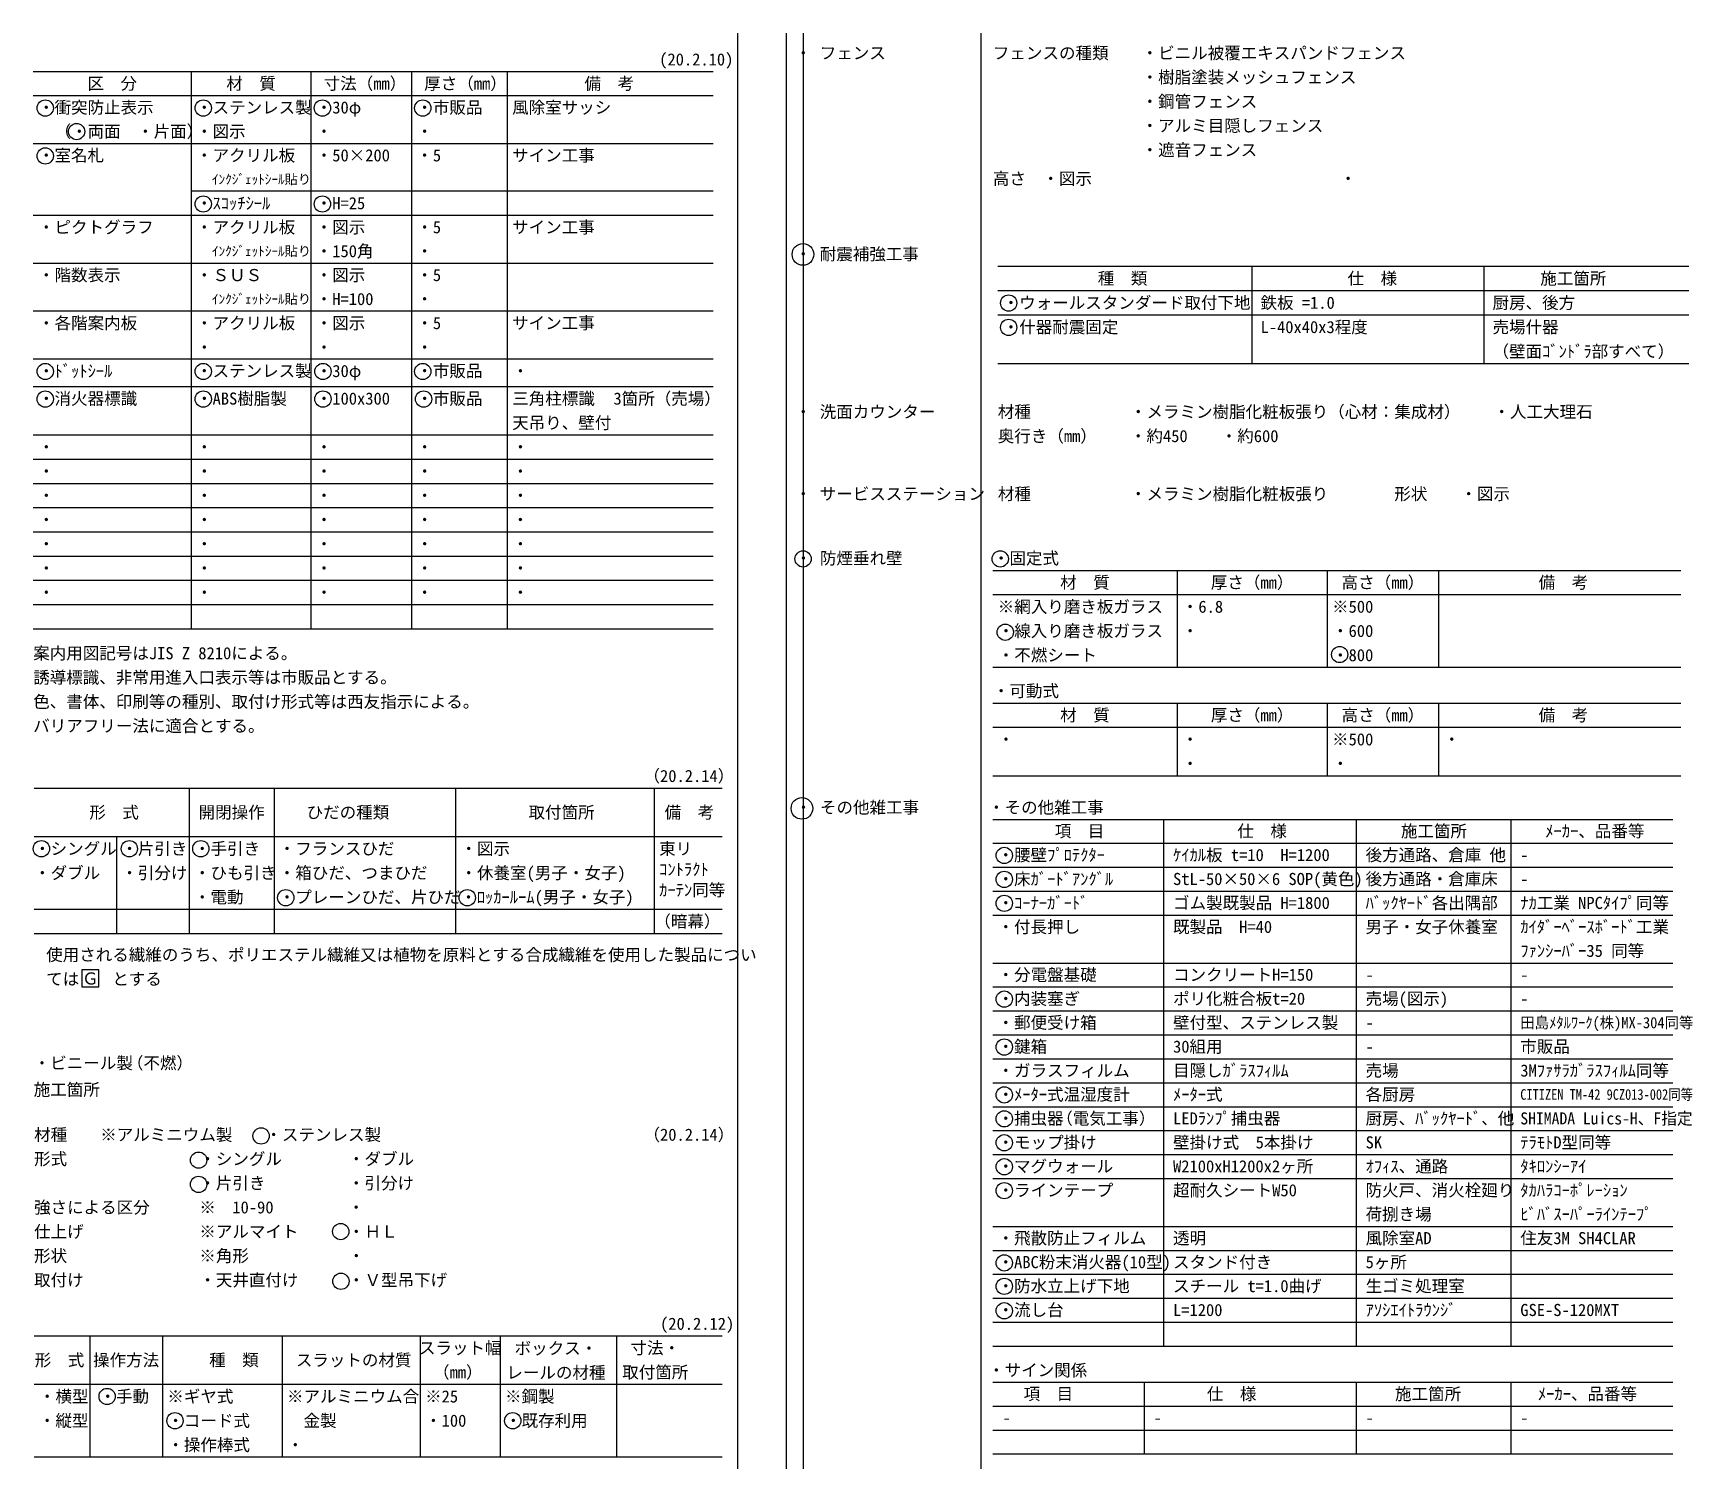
# Model space of a CAD drawing. Header units: millimetres. Extents: x 1 to 4376, y -95 to 584.
# Drawn here: x 3143.5 to 3486, y 289.5 to 584.1 of the extents above; entities that cross this region are included whole.
import ezdxf
from ezdxf.enums import TextEntityAlignment as Align

# ---------------------------------------------------------------- set-up
doc = ezdxf.new("R2010")
doc.units = ezdxf.units.MM
doc.header["$LTSCALE"] = 0.2
doc.layers.get('Defpoints').update_dxf_attribs({"color": 40})
for name, color, linetype in [('中枠', 6, 'Continuous'), ('文字', 7, 'Continuous'), ('文字2', 2, 'Continuous'), ('表', 4, 'Continuous')]:
    doc.layers.add(name, color=color, linetype=linetype)
doc.styles.add('text', font='MS Gothic.ttf')
doc.styles.add('ＭＳ ゴシック', font='MS Gothic.ttf')

# ---------------------------------------------------------------- blocks, each defined once
blk = doc.blocks.new('G')
at = {"color": 0, "linetype": 'ByBlock', "lineweight": -2}
blk.add_lwpolyline([(-1.75, -1.75), (1.75, -1.75), (1.75, 1.75), (-1.75, 1.75)], close=True, dxfattribs=at)
at = {"color": 0, "linetype": 'ByBlock', "lineweight": -2, "style": 'text'}
blk.add_text('Ｇ', height=2.5, dxfattribs=at).set_placement((0, 0), align=Align.MIDDLE)

msp = doc.modelspace()

# ---------------------------------------------------------------- linework, layer by layer
at = {"layer": 'Defpoints', "color": 251}
msp.add_line((3302.39, 584.14), (3302.39, 39.52), dxfattribs=at)
at = {"layer": '中枠'}
for p, q in [((3288.84, 584.14), (3288.84, 39.52)), ((3298.89, 584.14), (3298.89, 39.52)), ((3339.07, 584.14), (3339.07, 39.52))]:
    msp.add_line(p, q, dxfattribs=at)
at = {"layer": '文字2'}
for centre, radius in [((3145.99, 568.69), 1.68), ((3178.6, 568.69), 1.68), ((3203.19, 568.69), 1.68), ((3223.91, 568.69), 1.68), ((3152.46, 563.84), 1.68), ((3145.99, 558.8), 1.68), ((3178.6, 548.89), 1.68), ((3203.19, 548.89), 1.68), ((3302.38, 538.49), 2.24), ((3344.83, 528.44), 1.68), ((3344.83, 523.42), 1.68), ((3145.99, 514.32), 1.68), ((3178.6, 514.32), 1.68), ((3203.31, 514.32), 1.68), ((3223.91, 514.32), 1.68), ((3145.99, 508.63), 1.68), ((3178.6, 508.63), 1.68), ((3203.31, 508.63), 1.68), ((3224.07, 508.63), 1.68), ((3302.4, 475.64), 1.68), ((3343.08, 475.64), 1.68), ((3344.13, 460.51), 1.68), ((3413.14, 455.91), 1.68), ((3302.17, 424.16), 2.24), ((3145.2, 415.83), 1.68), ((3163.35, 415.83), 1.68), ((3178.1, 415.83), 1.68), ((3343.92, 414.44), 1.68), ((3343.92, 409.5), 1.68), ((3195.64, 405.71), 1.68), ((3233.1, 405.71), 1.68), ((3343.92, 404.56), 1.68), ((3343.92, 384.79), 1.68), ((3343.92, 374.9), 1.68), ((3343.92, 365.02), 1.68), ((3343.92, 360.08), 1.68), ((3190.55, 356.55), 1.68), ((3343.92, 355.14), 1.68), ((3177.65, 351.55), 1.68), ((3343.92, 350.18), 1.68), ((3177.65, 346.55), 1.68), ((3343.92, 345.25), 1.68), ((3206.98, 336.82), 1.68), ((3343.92, 330.35), 1.68), ((3207.01, 326.55), 1.68), ((3343.92, 325.51), 1.68), ((3343.92, 320.47), 1.68), ((3158.77, 302.78), 1.68), ((3172.77, 297.78), 1.68), ((3242.48, 297.78), 1.68)]:
    msp.add_circle(centre, radius, dxfattribs=at)
at = {"layer": '表'}
for p, q in [((3143.51, 576.23), (3283.86, 576.23)), ((3143.51, 576.23), (3283.86, 576.23)), ((3176.12, 576.23), (3176.12, 461.23)), ((3200.83, 576.23), (3200.83, 461.23)), ((3221.59, 576.23), (3221.59, 461.23)), ((3241.36, 576.23), (3241.36, 461.23)), ((3143.51, 571.29), (3283.86, 571.29)), ((3143.51, 561.4), (3283.86, 561.4)), ((3283.86, 551.52), (3176.12, 551.52)), ((3143.51, 546.58), (3283.86, 546.58)), ((3143.51, 536.69), (3283.86, 536.69)), ((3342.58, 536.05), (3485.22, 536.05)), ((3395.03, 536.05), (3395.03, 515.96)), ((3442.9, 536.05), (3442.9, 515.96)), ((3342.58, 531.02), (3485.22, 531.02)), ((3143.51, 526.81), (3283.86, 526.81)), ((3342.58, 526), (3395.03, 526)), ((3395.03, 526), (3485.22, 526)), ((3143.51, 516.92), (3283.86, 516.92)), ((3342.58, 515.96), (3485.22, 515.96)), ((3143.51, 511.23), (3283.86, 511.23)), ((3143.51, 501.23), (3283.86, 501.23)), ((3143.51, 496.23), (3283.86, 496.23)), ((3143.51, 491.23), (3283.86, 491.23)), ((3143.51, 486.23), (3283.86, 486.23)), ((3143.51, 481.23), (3283.86, 481.23)), ((3143.51, 476.23), (3283.86, 476.23)), ((3341.57, 473.28), (3483.57, 473.28)), ((3379.57, 473.28), (3379.57, 453.28)), ((3410.57, 473.28), (3410.57, 453.28)), ((3433.57, 473.28), (3433.57, 453.28)), ((3143.51, 471.23), (3283.86, 471.23)), ((3143.51, 466.23), (3283.86, 466.23)), ((3341.57, 468.28), (3483.57, 468.28)), ((3143.51, 461.23), (3283.86, 461.23)), ((3341.57, 453.28), (3483.57, 453.28)), ((3341.57, 445.9), (3483.57, 445.9)), ((3379.57, 445.9), (3379.57, 430.9)), ((3410.57, 445.9), (3410.57, 430.9)), ((3433.57, 445.9), (3433.57, 430.9)), ((3341.57, 440.9), (3483.57, 440.9)), ((3143.69, 428.34), (3285.69, 428.34)), ((3175.69, 428.34), (3175.69, 398.34)), ((3193.23, 428.34), (3193.23, 398.34)), ((3230.69, 428.34), (3230.69, 398.34)), ((3271.69, 428.34), (3271.69, 398.34)), ((3341.57, 430.9), (3483.57, 430.9)), ((3341.57, 421.89), (3481.92, 421.89)), ((3376.77, 421.89), (3376.77, 313.17)), ((3416.52, 421.89), (3416.52, 313.17)), ((3448.44, 421.89), (3448.44, 313.17)), ((3143.69, 418.34), (3285.69, 418.34)), ((3160.69, 418.34), (3160.69, 398.34)), ((3341.57, 416.95), (3481.92, 416.95)), ((3341.57, 412.01), (3481.92, 412.01)), ((3341.57, 407.07), (3481.92, 407.07)), ((3143.69, 403.34), (3285.69, 403.34)), ((3341.57, 402.12), (3481.92, 402.12)), ((3143.69, 398.34), (3285.69, 398.34)), ((3341.57, 392.24), (3481.92, 392.24)), ((3341.57, 387.3), (3481.92, 387.3)), ((3341.57, 382.36), (3481.92, 382.36)), ((3341.57, 377.41), (3481.92, 377.41)), ((3341.57, 372.47), (3481.92, 372.47)), ((3341.57, 367.53), (3481.92, 367.53)), ((3341.57, 362.59), (3481.92, 362.59)), ((3341.57, 357.65), (3481.92, 357.65)), ((3341.57, 352.7), (3481.92, 352.7)), ((3341.57, 347.76), (3481.92, 347.76)), ((3341.57, 337.88), (3481.92, 337.88)), ((3341.57, 332.94), (3481.92, 332.94)), ((3341.57, 327.99), (3481.92, 327.99)), ((3341.57, 323.05), (3481.92, 323.05)), ((3143.69, 315.29), (3285.69, 315.29)), ((3155.19, 315.29), (3155.19, 290.29)), ((3170.19, 315.29), (3170.19, 290.29)), ((3194.89, 315.29), (3194.89, 290.29)), ((3223.39, 315.29), (3223.39, 290.29)), ((3239.89, 315.29), (3239.89, 290.29)), ((3263.89, 315.29), (3263.89, 290.29)), ((3341.57, 318.11), (3481.92, 318.11)), ((3341.57, 313.17), (3481.92, 313.17)), ((3143.69, 305.29), (3285.69, 305.29)), ((3341.57, 305.74), (3481.92, 305.74)), ((3372.77, 305.74), (3372.77, 290.92)), ((3372.77, 305.74), (3372.77, 290.92)), ((3416.52, 305.74), (3416.52, 290.92)), ((3448.44, 305.74), (3448.44, 290.92)), ((3341.57, 300.8), (3481.92, 300.8)), ((3341.57, 295.86), (3481.92, 295.86)), ((3143.69, 290.29), (3285.69, 290.29)), ((3341.57, 290.92), (3481.92, 290.92))]:
    msp.add_line(p, q, dxfattribs=at)

# ---------------------------------------------------------------- block references
at = {"layer": '文字'}
msp.add_blockref('G', (3155.3, 389.05), dxfattribs=at)

# ---------------------------------------------------------------- texts
at = {"layer": '文字', "style": 'ＭＳ ゴシック'}
for s, p in [('(20.2.10)', (3288.01, 578.73)), ('（20.2.14）', (3288.19, 430.84)), ('（20.2.14）', (3288.19, 356.81)), ('(20.2.12)', (3288.19, 317.79))]:
    msp.add_text(s, height=2.5, dxfattribs=at).set_placement(p, align=Align.MIDDLE_RIGHT)
for s, height, p in [('・ フェンス', 2.5, (3300.73, 580.05)), ('フェンスの種類\u3000\u3000・ビニル被覆エキスパンドフェンス', 2.5, (3341.57, 580.05)), ('\u3000\u3000\u3000\u3000\u3000\u3000\u3000\u3000\u3000・樹脂塗装メッシュフェンス', 2.5, (3341.57, 575.05)), ('・衝突防止表示', 2.5, (3144.5, 568.81)), ('・ステンレス製', 2.5, (3177.11, 568.81)), ('・30φ', 2.5, (3201.82, 568.81)), ('・市販品', 2.5, (3222.58, 568.81)), ('風除室サッシ', 2.5, (3242.35, 568.81)), ('\u3000\u3000\u3000\u3000\u3000\u3000\u3000\u3000\u3000・鋼管フェンス', 2.5, (3341.57, 570.05)), ('\u3000（・両面\u3000・片面）', 2.5, (3144.5, 563.87)), ('・図示', 2.5, (3177.11, 563.87)), ('\u3000\u3000\u3000\u3000\u3000\u3000\u3000\u3000\u3000・アルミ目隠しフェンス', 2.5, (3341.57, 565.05)), ('・', 2.5, (3201.82, 563.87)), ('・', 2.5, (3222.58, 563.87)), ('・室名札', 2.5, (3144.5, 558.93)), ('・アクリル板', 2.5, (3177.11, 558.93)), ('・50×200', 2.5, (3201.82, 558.93)), ('・5', 2.5, (3222.58, 558.93)), ('サイン工事', 2.5, (3242.35, 558.93)), ('\u3000\u3000\u3000\u3000\u3000\u3000\u3000\u3000\u3000・遮音フェンス', 2.5, (3341.57, 560.05)), ('ｲﾝｸｼﾞｪｯﾄｼｰﾙ貼り', 2, (3180.4, 553.99)), ('高さ\u3000・図示\u3000\u3000\u3000\u3000\u3000\u3000\u3000\u3000\u3000\u3000\u3000\u3000\u3000\u3000\u3000・', 2.5, (3341.57, 554.13)), ('・ｽｺｯﾁｼｰﾙ', 2.5, (3177.11, 549.05)), ('・H=25', 2.5, (3201.82, 549.05)), ('・ピクトグラフ', 2.5, (3144.5, 544.1)), ('・アクリル板', 2.5, (3177.11, 544.1)), ('・図示', 2.5, (3201.82, 544.1)), ('・5', 2.5, (3222.58, 544.1)), ('サイン工事', 2.5, (3242.35, 544.1)), ('ｲﾝｸｼﾞｪｯﾄｼｰﾙ貼り', 2, (3180.4, 539.16)), ('・150角', 2.5, (3201.82, 539.16)), ('・', 2.5, (3222.58, 539.16)), ('・ 耐震補強工事', 2.5, (3300.72, 538.56)), ('・階数表示', 2.5, (3144.5, 534.22)), ('・ＳＵＳ', 2.5, (3177.11, 534.22)), ('・図示', 2.5, (3201.82, 534.22)), ('・5', 2.5, (3222.58, 534.22)), ('ｲﾝｸｼﾞｪｯﾄｼｰﾙ貼り', 2, (3180.4, 529.28)), ('・H=100', 2.5, (3201.82, 529.28)), ('・', 2.5, (3222.58, 529.28)), ('・ウォールスタンダード取付下地', 2.5, (3343.59, 528.51)), ('鉄板 =1.0', 2.5, (3396.81, 528.51)), ('厨房、後方', 2.5, (3444.68, 528.51)), ('・各階案内板', 2.5, (3144.51, 524.31)), ('・アクリル板', 2.5, (3177.12, 524.31)), ('・図示', 2.5, (3201.83, 524.31)), ('・5', 2.5, (3222.59, 524.31)), ('サイン工事', 2.5, (3242.35, 524.34)), ('・什器耐震固定', 2.5, (3343.59, 523.49)), ('L-40x40x3程度', 2.5, (3396.81, 523.49)), ('売場什器', 2.5, (3444.68, 523.49)), ('・', 2.5, (3177.12, 519.31)), ('・', 2.5, (3201.83, 519.31)), ('・', 2.5, (3222.59, 519.31)), ('（壁面ｺﾞﾝﾄﾞﾗ部すべて）', 2.5, (3444.68, 518.47)), ('・ﾄﾞｯﾄｼｰﾙ', 2.5, (3144.51, 514.42)), ('・ステンレス製', 2.5, (3177.11, 514.45)), ('・30φ', 2.5, (3201.83, 514.42)), ('・市販品', 2.5, (3222.58, 514.45)), ('・', 2.5, (3242.36, 514.42)), ('・消火器標識', 2.5, (3144.51, 508.73)), ('・市販品', 2.5, (3222.59, 508.73)), ('三角柱標識', 2.5, (3242.36, 508.73)), ('3箇所（売場）', 2.5, (3263.26, 508.73)), ('・ABS樹脂製', 2.5, (3177.12, 508.73)), ('・100x300', 2.5, (3201.83, 508.73)), ('・ 洗面カウンター', 2.5, (3300.72, 506.01)), ('材種\u3000\u3000\u3000\u3000\u3000\u3000・メラミン樹脂化粧板張り（心材：集成材）\u3000\u3000・人工大理石', 2.5, (3342.58, 506.01)), ('天吊り、壁付', 2.5, (3242.36, 503.73)), ('奥行き（mm）\u3000\u3000・約450\u3000\u3000・約600', 2.5, (3342.58, 500.99)), ('・', 2.5, (3144.51, 498.73)), ('・', 2.5, (3177.12, 498.73)), ('・', 2.5, (3201.83, 498.73)), ('・', 2.5, (3222.59, 498.73)), ('・', 2.5, (3242.36, 498.73)), ('・', 2.5, (3144.51, 493.73)), ('・', 2.5, (3177.12, 493.73)), ('・', 2.5, (3201.83, 493.73)), ('・', 2.5, (3222.59, 493.73)), ('・', 2.5, (3242.36, 493.73)), ('・ サービスステーション', 2.5, (3300.72, 489.07)), ('材種\u3000\u3000\u3000\u3000\u3000\u3000・メラミン樹脂化粧板張り\u3000\u3000\u3000\u3000形状\u3000\u3000・図示', 2.5, (3342.58, 489.07)), ('・', 2.5, (3144.51, 488.73)), ('・', 2.5, (3177.12, 488.73)), ('・', 2.5, (3201.83, 488.73)), ('・', 2.5, (3222.59, 488.73)), ('・', 2.5, (3242.36, 488.73)), ('・', 2.5, (3144.51, 483.73)), ('・', 2.5, (3177.12, 483.73)), ('・', 2.5, (3201.83, 483.73)), ('・', 2.5, (3222.59, 483.73)), ('・', 2.5, (3242.36, 483.73)), ('・', 2.5, (3144.51, 478.73)), ('・', 2.5, (3177.12, 478.73)), ('・', 2.5, (3201.83, 478.73)), ('・', 2.5, (3222.59, 478.73)), ('・', 2.5, (3242.36, 478.73)), ('・ 防煙垂れ壁', 2.5, (3300.77, 475.78)), ('・固定式', 2.5, (3341.57, 475.78)), ('・', 2.5, (3144.51, 473.73)), ('・', 2.5, (3177.12, 473.73)), ('・', 2.5, (3201.83, 473.73)), ('・', 2.5, (3222.59, 473.73)), ('・', 2.5, (3242.36, 473.73)), ('・', 2.5, (3144.51, 468.73)), ('・', 2.5, (3177.12, 468.73)), ('・', 2.5, (3201.83, 468.73)), ('・', 2.5, (3222.59, 468.73)), ('・', 2.5, (3242.36, 468.73)), ('※網入り磨き板ガラス', 2.5, (3342.57, 465.78)), ('・6.8', 2.5, (3380.57, 465.78)), ('※500', 2.5, (3411.57, 465.78)), ('・線入り磨き板ガラス', 2.5, (3342.57, 460.78)), ('・', 2.5, (3380.57, 460.78)), ('・600', 2.5, (3411.57, 460.78)), ('案内用図記号はJIS Z 8210による。', 2.5, (3143.51, 456.18)), ('・不燃シート', 2.5, (3342.57, 455.78)), ('・800', 2.5, (3411.57, 455.78)), ('誘導標識、非常用進入口表示等は市販品とする。', 2.5, (3143.51, 451.18)), ('・可動式', 2.5, (3341.57, 448.4)), ('色、書体、印刷等の種別、取付け形式等は西友指示による。', 2.5, (3143.51, 446.18)), ('バリアフリー法に適合とする。', 2.5, (3143.51, 441.18)), ('・', 2.5, (3342.57, 438.4)), ('・', 2.5, (3380.57, 438.4)), ('※500', 2.5, (3411.57, 438.4)), ('・', 2.5, (3434.57, 438.4)), ('・', 2.5, (3380.57, 433.4)), ('・', 2.5, (3411.57, 433.4)), ('・ その他雑工事', 2.5, (3300.77, 424.36)), ('・その他雑工事', 2.5, (3340.58, 424.36)), ('・シングル', 2.5, (3143.69, 415.84)), ('・片引き', 2.5, (3161.69, 415.84)), ('・手引き', 2.5, (3176.69, 415.84)), ('・フランスひだ', 2.5, (3194.19, 415.84)), ('・図示', 2.5, (3231.69, 415.84)), ('東リ', 2.5, (3272.69, 415.84)), ('・腰壁ﾌﾟﾛﾃｸﾀｰ', 2.5, (3342.53, 414.53)), ('ｹｲｶﾙ板 t=10\u3000H=1200\u3000', 2.5, (3378.75, 414.53)), ('後方通路、倉庫 他', 2.5, (3418.49, 414.53)), ('・ダブル', 2.5, (3143.69, 410.84)), ('・引分け', 2.5, (3161.69, 410.84)), ('・ひも引き', 2.5, (3176.69, 410.84)), ('・箱ひだ、つまひだ', 2.5, (3194.19, 410.84)), ('・休養室(男子・女子)', 2.5, (3231.69, 410.84)), ('ｺﾝﾄﾗｸﾄ', 2.5, (3272.69, 411.57)), ('・床ｶﾞｰﾄﾞｱﾝｸﾞﾙ', 2.5, (3342.53, 409.58)), ('StL-50×50×6 SOP(黄色)', 2.5, (3378.75, 409.58)), ('後方通路・倉庫床', 2.5, (3418.49, 409.58)), ('-', 2.5, (3450.42, 414.53)), ('ｶｰﾃﾝ同等', 2.5, (3272.69, 407.31)), ('-', 2.5, (3450.42, 409.58)), ('・電動', 2.5, (3176.69, 405.84)), ('・プレーンひだ、片ひだ', 2.5, (3194.19, 405.84)), ('・ﾛｯｶｰﾙｰﾑ(男子・女子)', 2.5, (3231.64, 405.84)), ('・ｺｰﾅｰｶﾞｰﾄﾞ', 2.5, (3342.53, 404.64)), ('ゴム製既製品 H=1800\u3000', 2.5, (3378.75, 404.64)), ('ﾊﾞｯｸﾔｰﾄﾞ各出隅部', 2.5, (3418.49, 404.64)), ('ﾅｶ工業 NPCﾀｲﾌﾟ同等', 2.5, (3450.42, 404.64)), ('（暗幕）', 2.5, (3271.69, 400.84)), ('・付長押し', 2.5, (3342.53, 399.7)), ('既製品\u3000H=40', 2.5, (3378.75, 399.7)), ('男子・女子休養室', 2.5, (3418.49, 399.7)), ('ｶｲﾀﾞｰﾍﾞｰｽﾎﾞｰﾄﾞ工業', 2.5, (3450.42, 399.7)), ('使用される繊維のうち、ポリエステル繊維又は植物を原料とする合成繊維を使用した製品につい', 2.5, (3146.19, 393.94)), ('ﾌｧﾝｼｰﾊﾞｰ35 同等', 2.5, (3450.42, 394.76)), ('・分電盤基礎', 2.5, (3342.53, 389.82)), ('コンクリートH=150', 2.5, (3378.75, 389.82)), ('ては\u3000\u3000とする', 2.5, (3146.19, 388.94)), ('-', 2.5, (3418.49, 389.82)), ('-', 2.5, (3450.42, 389.82)), ('・内装塞ぎ', 2.5, (3342.53, 384.88)), ('ポリ化粧合板t=20', 2.5, (3378.75, 384.88)), ('売場(図示)', 2.5, (3418.49, 384.88)), ('-', 2.5, (3450.42, 384.88)), ('・郵便受け箱', 2.5, (3342.53, 379.93)), ('壁付型、ステンレス製', 2.5, (3378.75, 379.93)), ('-', 2.5, (3418.49, 379.93)), ('・鍵箱', 2.5, (3342.53, 374.99)), ('30組用', 2.5, (3378.75, 374.99)), ('-', 2.5, (3418.49, 374.99)), ('市販品', 2.5, (3450.42, 374.99)), ('・ビニール製', 2.5, (3143.62, 371.6)), ('（不燃）', 2.5, (3162.85, 371.6)), ('・ガラスフィルム', 2.5, (3342.53, 370.05)), ('目隠しｶﾞﾗｽﾌｨﾙﾑ', 2.5, (3378.75, 370.05)), ('売場', 2.5, (3418.49, 370.05)), ('3Mﾌｧｻﾗｶﾞﾗｽﾌｨﾙﾑ同等', 2.5, (3450.42, 370.05)), ('施工箇所', 2.5, (3143.62, 366.11)), ('・ﾒｰﾀｰ式温湿度計', 2.5, (3342.53, 365.11)), ('ﾒｰﾀｰ式', 2.5, (3378.75, 365.11)), ('各厨房', 2.5, (3418.49, 365.11)), ('・捕虫器', 2.5, (3342.53, 360.17)), ('（電気工事）', 2.5, (3354.65, 360.17)), ('LEDﾗﾝﾌﾟ捕虫器', 2.5, (3378.75, 360.17)), ('厨房、ﾊﾞｯｸﾔｰﾄﾞ、他', 2.5, (3418.49, 360.17)), ('材種\u3000\u3000※アルミニウム製\u3000\u3000・ステンレス製', 2.5, (3143.69, 356.81)), ('・モップ掛け', 2.5, (3342.53, 355.22)), ('壁掛け式\u30005本掛け', 2.5, (3378.75, 355.22)), ('SK', 2.5, (3418.49, 355.22)), ('ﾃﾗﾓﾄD型同等', 2.5, (3450.42, 355.22)), ('形式\u3000\u3000\u3000\u3000\u3000\u3000\u3000\u3000・シングル\u3000\u3000\u3000\u3000・ダブル', 2.5, (3143.69, 351.81)), ('・マグウォール', 2.5, (3342.53, 350.28)), ('W2100xH1200x2ヶ所', 2.5, (3378.75, 350.28)), ('ｵﾌｨｽ、通路', 2.5, (3418.49, 350.28)), ('ﾀｷﾛﾝｼｰｱｲ', 2.5, (3450.42, 350.28)), ('\u3000\u3000\u3000\u3000\u3000\u3000\u3000\u3000\u3000\u3000・片引き\u3000\u3000\u3000\u3000\u3000・引分け', 2.5, (3143.69, 346.81)), ('・ラインテープ', 2.5, (3342.53, 345.34)), ('超耐久シートW50', 2.5, (3378.75, 345.34)), ('防火戸、消火栓廻り', 2.5, (3418.49, 345.34)), ('ﾀｶﾊﾗｺｰﾎﾟﾚｰｼｮﾝ', 2.5, (3450.42, 345.34)), ('強さによる区分\u3000\u3000\u3000※\u300010-90\u3000\u3000\u3000\u3000 ・', 2.5, (3143.69, 341.81)), ('荷捌き場', 2.5, (3418.49, 340.4)), ('ﾋﾞﾊﾞｽｰﾊﾟｰﾗｲﾝﾃｰﾌﾟ', 2.5, (3450.42, 340.4)), ('仕上げ\u3000\u3000\u3000\u3000\u3000\u3000\u3000※アルマイト\u3000\u3000\u3000・ＨＬ', 2.5, (3143.69, 336.81)), ('・飛散防止フィルム', 2.5, (3342.53, 335.46)), ('透明', 2.5, (3378.75, 335.46)), ('風除室AD', 2.5, (3418.49, 335.46)), ('住友3M SH4CLAR', 2.5, (3450.42, 335.46)), ('形状\u3000\u3000\u3000\u3000\u3000\u3000\u3000\u3000※角形\u3000\u3000\u3000\u3000\u3000\u3000・', 2.5, (3143.69, 331.81)), ('・ABC粉末消火器(10型)', 2.5, (3342.53, 330.51)), ('スタンド付き', 2.5, (3378.75, 330.51)), ('5ヶ所', 2.5, (3418.49, 330.51)), ('取付け\u3000\u3000\u3000\u3000\u3000\u3000\u3000・天井直付け\u3000\u3000\u3000・Ｖ型吊下げ', 2.5, (3143.69, 326.81)), ('・防水立上げ下地', 2.5, (3342.53, 325.57)), ('スチール t=1.0曲げ', 2.5, (3378.75, 325.57)), ('生ゴミ処理室', 2.5, (3418.49, 325.57)), ('・流し台', 2.5, (3342.53, 320.63)), ('ｱｿｼｴｲﾄﾗｳﾝｼﾞ', 2.5, (3418.49, 320.63)), ('L=1200', 2.5, (3378.75, 320.63)), ('GSE-S-120MXT', 2.5, (3450.42, 320.63)), ('・サイン関係', 2.5, (3340.58, 308.21)), ('・横型', 2.5, (3144.69, 302.79)), ('・手動', 2.5, (3157.19, 302.79)), ('※ギヤ式', 2.5, (3171.19, 302.79)), ('※アルミニウム合', 2.5, (3195.89, 302.79)), ('※25', 2.5, (3224.39, 302.79)), ('※鋼製', 2.5, (3240.89, 302.79)), ('・縦型', 2.5, (3144.69, 297.79)), ('・コード式', 2.5, (3171.19, 297.79)), ('\u3000金製', 2.5, (3195.89, 297.79)), ('・100', 2.5, (3224.39, 297.79)), ('-', 2.5, (3343.54, 298.38)), ('-', 2.5, (3374.75, 298.38)), ('-', 2.5, (3418.49, 298.38)), ('-', 2.5, (3450.42, 298.38)), ('・操作棒式', 2.5, (3171.19, 292.79)), ('・', 2.5, (3195.89, 292.79))]:
    msp.add_text(s, height=height, dxfattribs=at).set_placement(p, align=Align.MIDDLE_LEFT)
for s, p in [('寸法（mm）', (3211.98, 573.76)), ('厚さ（mm）', (3232.73, 573.76)), ('区\u3000分', (3159.82, 573.76)), ('材\u3000質', (3188.48, 573.76)), ('備\u3000考', (3262.4, 573.76)), ('種\u3000類', (3368.33, 533.53)), ('仕\u3000様', (3419.88, 533.53)), ('施工箇所', (3461.36, 533.53)), ('材\u3000質', (3360.57, 470.78)), ('厚さ（mm）', (3395.07, 470.78)), ('高さ（mm）', (3422.07, 470.78)), ('備\u3000考', (3459.32, 470.78)), ('材\u3000質', (3360.57, 443.4)), ('厚さ（mm）', (3395.07, 443.4)), ('高さ（mm）', (3422.07, 443.4)), ('備\u3000考', (3459.32, 443.4)), ('形\u3000式', (3160.19, 423.34)), ('開閉操作', (3184.46, 423.34)), ('ひだの種類', (3208.46, 423.34)), ('取付箇所', (3252.55, 423.34)), ('備\u3000考', (3278.94, 423.34)), ('項\u3000目', (3359.47, 419.47)), ('仕\u3000様', (3397.13, 419.47)), ('施工箇所', (3432.6, 419.47)), ('ﾒｰｶｰ、品番等', (3465.81, 419.47)), ('形\u3000式', (3148.94, 310.29)), ('操作方法', (3162.69, 310.29)), ('種\u3000類', (3184.94, 310.29)), ('スラットの材質', (3209.64, 310.29)), ('スラット幅', (3231.64, 312.79)), ('ボックス・', (3251.39, 312.72)), ('寸法・', (3271.89, 312.79)), ('（mm）', (3231.14, 307.79)), ('レールの材種', (3251.39, 307.72)), ('取付箇所', (3271.89, 307.79)), ('仕\u3000様', (3390.84, 303.32)), ('施工箇所', (3431.38, 303.32)), ('ﾒｰｶｰ、品番等', (3464.28, 303.32)), ('項\u3000目', (3353.02, 303.32))]:
    msp.add_text(s, height=2.5, dxfattribs=at).set_placement(p, align=Align.MIDDLE_CENTER)
for s, height, width, p in [('田島ﾒﾀﾙﾜｰｸ(株)MX-304同等', 2.3, 0.95, (3450.42, 379.93)), ('CITIZEN TM-42 9CZ013-002同等', 2.2, 0.85, (3450.42, 365.11)), ('SHIMADA Luics-H、F指定', 2.5, 0.95, (3450.42, 360.17))]:
    msp.add_text(s, height=height, dxfattribs=dict(at, width=width)).set_placement(p, align=Align.MIDDLE_LEFT)
at = {"layer": '文字2', "style": 'ＭＳ ゴシック'}
msp.add_text('・既存利用', height=2.5, dxfattribs=at).set_placement((3240.89, 297.79), align=Align.MIDDLE_LEFT)

doc.saveas('drawing.dxf')
